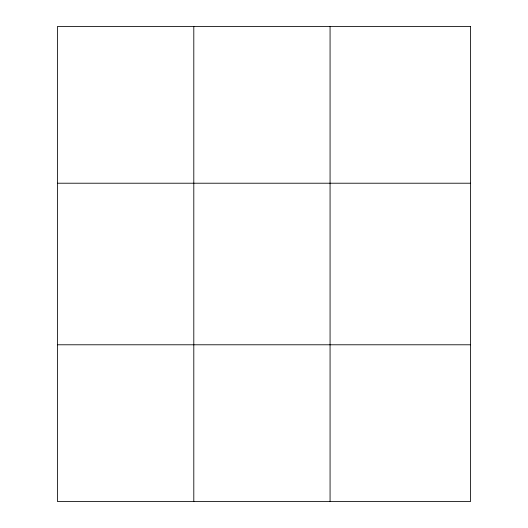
<?xml version="1.0" encoding="UTF-8"?>
<svg xmlns="http://www.w3.org/2000/svg" width="528" height="528" viewBox="0 0 528 528"><rect width="100%" height="100%" fill="white"/><g stroke="black" fill="none" stroke-linecap="round" stroke-linejoin="round"><path stroke-width="0.79" d="M193.802 501.6L193.802 26.4M330.066 501.6L330.066 26.4M57.539 183.216L470.461 183.216M57.539 344.784L470.461 344.784M470.461 26.4L470.461 501.6L57.539 501.6L57.539 26.4L470.461 26.4"/></g></svg>
